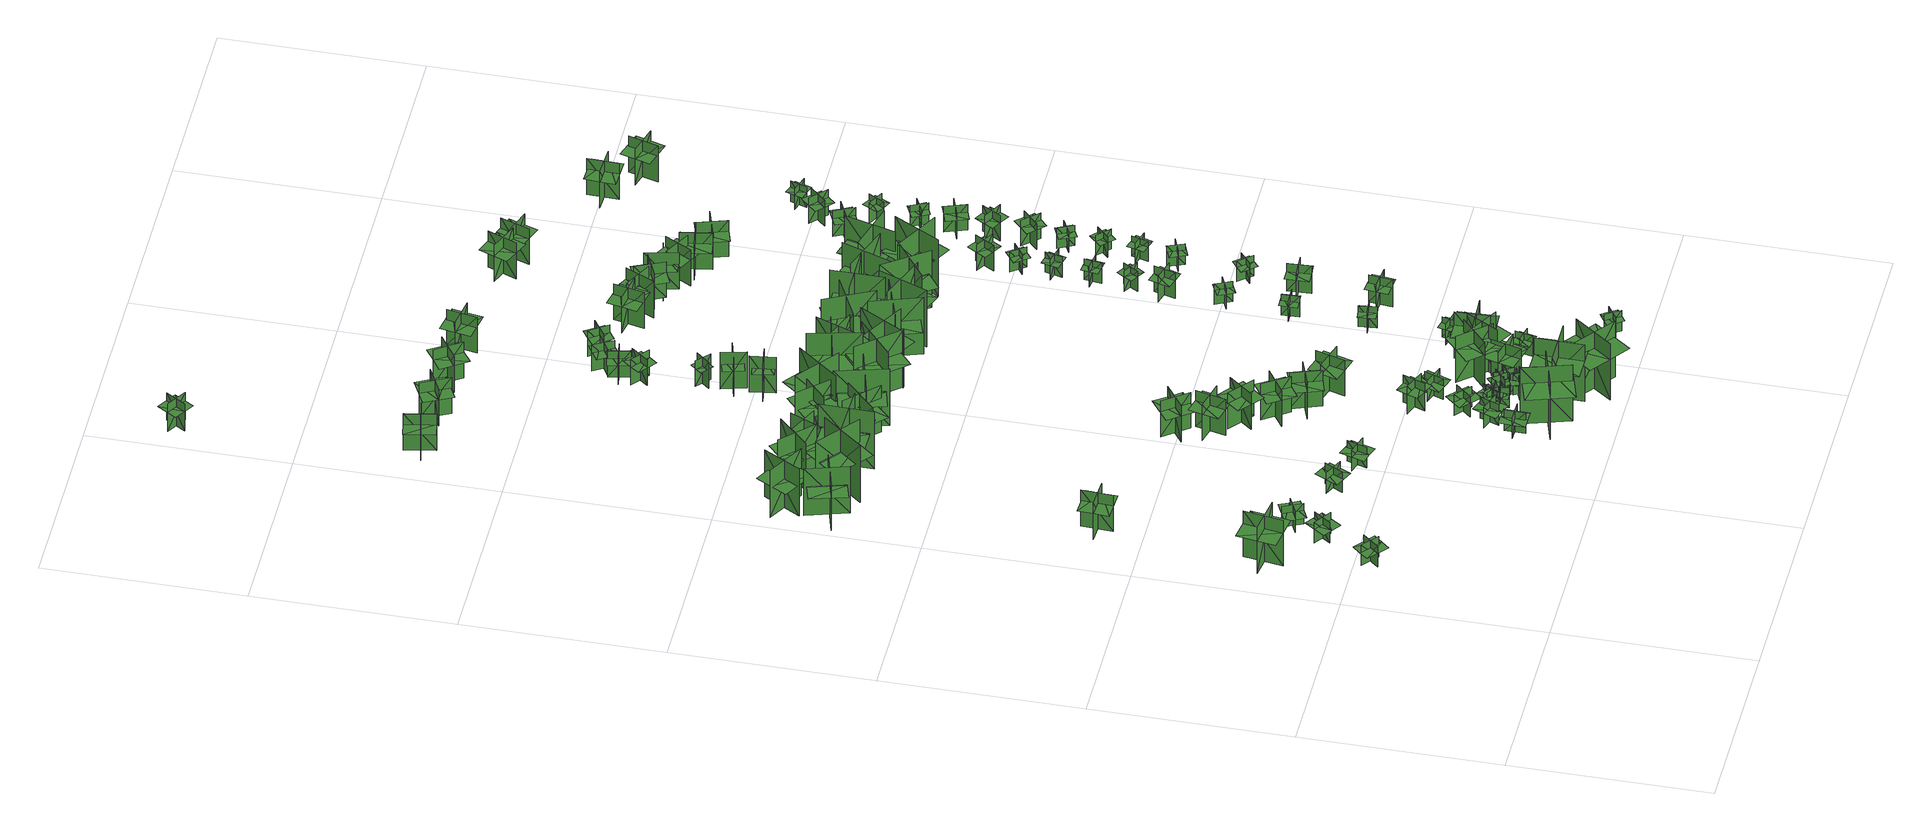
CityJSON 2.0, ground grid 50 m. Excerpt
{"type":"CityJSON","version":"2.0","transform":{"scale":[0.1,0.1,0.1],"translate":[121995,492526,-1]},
"CityObjects":{
"tree1":{"type":"SolitaryVegetationObject","geometry":[{"type":"MultiSurface","lod":"1","boundaries":[[[0,1,2]],[[0,2,3]],[[4,5,6]],[[4,6,7]],[[8,9,10]],[[8,10,11]],[[8,11,12]],[[8,12,13]]]}]},
"tree2":{"type":"SolitaryVegetationObject","geometry":[{"type":"MultiSurface","lod":"1","boundaries":[[[14,15,16]],[[14,16,17]],[[18,19,20]],[[18,20,21]],[[22,23,24]],[[22,24,25]],[[22,25,26]],[[22,26,27]]]}]},
"tree3":{"type":"SolitaryVegetationObject","geometry":[{"type":"MultiSurface","lod":"1","boundaries":[[[28,29,30]],[[28,30,31]],[[32,33,34]],[[32,34,35]],[[36,37,38]],[[36,38,39]],[[36,39,40]],[[36,40,41]]]}]},
"tree4":{"type":"SolitaryVegetationObject","geometry":[{"type":"MultiSurface","lod":"1","boundaries":[[[42,43,44]],[[42,44,45]],[[46,47,48]],[[46,48,49]],[[50,51,52]],[[50,52,53]],[[50,53,54]],[[50,54,55]]]}]},
"tree5":{"type":"SolitaryVegetationObject","geometry":[{"type":"MultiSurface","lod":"1","boundaries":[[[56,57,58]],[[56,58,59]],[[60,61,62]],[[60,62,63]],[[64,65,66]],[[64,66,67]],[[64,67,68]],[[64,68,69]]]}]},
"tree6":{"type":"SolitaryVegetationObject","geometry":[{"type":"MultiSurface","lod":"1","boundaries":[[[70,71,72]],[[70,72,73]],[[74,75,76]],[[74,76,77]],[[78,79,80]],[[78,80,81]],[[78,82,83]],[[78,83,79]]]}]},
"tree7":{"type":"SolitaryVegetationObject","geometry":[{"type":"MultiSurface","lod":"1","boundaries":[[[84,85,86]],[[84,86,87]],[[88,89,90]],[[88,90,91]],[[92,93,94]],[[92,94,95]],[[92,95,96]],[[92,96,97]]]}]},
"tree8":{"type":"SolitaryVegetationObject","geometry":[{"type":"MultiSurface","lod":"1","boundaries":[[[98,99,100]],[[98,100,101]],[[102,103,104]],[[102,104,105]],[[106,107,108]],[[106,108,109]],[[106,110,111]],[[106,111,107]]]}]},
"tree9":{"type":"SolitaryVegetationObject","geometry":[{"type":"MultiSurface","lod":"1","boundaries":[[[112,113,114]],[[112,114,115]],[[116,117,118]],[[116,118,119]],[[120,121,122]],[[120,122,123]],[[120,123,124]],[[120,124,125]]]}]},
"tree10":{"type":"SolitaryVegetationObject","geometry":[{"type":"MultiSurface","lod":"1","boundaries":[[[126,127,128]],[[126,128,129]],[[130,131,132]],[[130,132,133]],[[134,135,136]],[[134,136,137]],[[134,138,139]],[[134,139,135]]]}]},
"tree11":{"type":"SolitaryVegetationObject","geometry":[{"type":"MultiSurface","lod":"1","boundaries":[[[140,141,142]],[[140,142,143]],[[144,145,146]],[[144,146,147]],[[148,149,150]],[[148,150,151]],[[148,152,153]],[[148,153,149]]]}]},
"tree12":{"type":"SolitaryVegetationObject","geometry":[{"type":"MultiSurface","lod":"1","boundaries":[[[154,155,156]],[[154,156,157]],[[158,159,160]],[[158,160,161]],[[162,163,164]],[[162,164,165]],[[162,166,167]],[[162,167,163]]]}]},
"tree13":{"type":"SolitaryVegetationObject","geometry":[{"type":"MultiSurface","lod":"1","boundaries":[[[168,169,170]],[[168,170,171]],[[172,173,174]],[[172,174,175]],[[176,177,178]],[[176,178,179]],[[176,179,180]],[[176,180,181]]]}]},
"tree14":{"type":"SolitaryVegetationObject","geometry":[{"type":"MultiSurface","lod":"1","boundaries":[[[182,183,184]],[[182,184,185]],[[186,187,188]],[[186,188,189]],[[190,191,192]],[[190,192,193]],[[190,193,194]],[[190,194,195]]]}]},
"tree15":{"type":"SolitaryVegetationObject","geometry":[{"type":"MultiSurface","lod":"1","boundaries":[[[196,197,198]],[[196,198,199]],[[200,201,202]],[[200,202,203]],[[204,205,206]],[[204,206,207]],[[204,208,209]],[[204,209,205]]]}]},
"tree16":{"type":"SolitaryVegetationObject","geometry":[{"type":"MultiSurface","lod":"1","boundaries":[[[210,211,212]],[[210,212,213]],[[214,215,216]],[[214,216,217]],[[218,219,220]],[[218,220,221]],[[218,221,222]],[[218,222,223]]]}]},
"tree17":{"type":"SolitaryVegetationObject","geometry":[{"type":"MultiSurface","lod":"1","boundaries":[[[224,225,226]],[[224,226,227]],[[228,229,230]],[[228,230,231]],[[232,233,234]],[[232,234,235]],[[232,235,236]],[[232,236,237]]]}]},
"tree18":{"type":"SolitaryVegetationObject","geometry":[{"type":"MultiSurface","lod":"1","boundaries":[[[238,239,240]],[[238,240,241]],[[242,243,244]],[[242,244,245]],[[246,247,248]],[[246,248,249]],[[246,249,250]],[[246,250,251]]]}]},
"tree19":{"type":"SolitaryVegetationObject","geometry":[{"type":"MultiSurface","lod":"1","boundaries":[[[252,253,254]],[[252,254,255]],[[256,257,258]],[[256,258,259]],[[260,261,262]],[[260,262,263]],[[260,263,264]],[[260,264,265]]]}]},
"tree20":{"type":"SolitaryVegetationObject","geometry":[{"type":"MultiSurface","lod":"1","boundaries":[[[266,267,268]],[[266,268,269]],[[270,271,272]],[[270,272,273]],[[274,275,276]],[[274,276,277]],[[274,278,279]],[[274,279,275]]]}]},
"tree21":{"type":"SolitaryVegetationObject","geometry":[{"type":"MultiSurface","lod":"1","boundaries":[[[280,281,282]],[[280,282,283]],[[284,285,286]],[[284,286,287]],[[288,289,290]],[[288,290,291]],[[288,291,292]],[[288,292,293]]]}]},
"tree22":{"type":"SolitaryVegetationObject","geometry":[{"type":"MultiSurface","lod":"1","boundaries":[[[294,295,296]],[[294,296,297]],[[298,299,300]],[[298,300,301]],[[302,303,304]],[[302,304,305]],[[302,305,306]],[[302,306,307]]]}]},
"tree23":{"type":"SolitaryVegetationObject","geometry":[{"type":"MultiSurface","lod":"1","boundaries":[[[308,309,310]],[[308,310,311]],[[312,313,314]],[[312,314,315]],[[316,317,318]],[[316,318,319]],[[316,319,320]],[[316,320,321]]]}]},
"tree24":{"type":"SolitaryVegetationObject","geometry":[{"type":"MultiSurface","lod":"1","boundaries":[[[322,323,324]],[[322,324,325]],[[326,327,328]],[[326,328,329]],[[330,331,332]],[[330,332,333]],[[330,333,334]],[[330,334,335]]]}]},
"tree25":{"type":"SolitaryVegetationObject","geometry":[{"type":"MultiSurface","lod":"1","boundaries":[[[336,337,338]],[[336,338,339]],[[340,341,342]],[[340,342,343]],[[344,345,346]],[[344,346,347]],[[344,347,348]],[[344,348,349]]]}]},
"tree26":{"type":"SolitaryVegetationObject","geometry":[{"type":"MultiSurface","lod":"1","boundaries":[[[350,351,352]],[[350,352,353]],[[354,355,356]],[[354,356,357]],[[358,359,360]],[[358,360,361]],[[358,361,362]],[[358,362,363]]]}]},
"tree27":{"type":"SolitaryVegetationObject","geometry":[{"type":"MultiSurface","lod":"1","boundaries":[[[364,365,366]],[[364,366,367]],[[368,369,370]],[[368,370,371]],[[372,373,374]],[[372,374,375]],[[372,375,376]],[[372,376,377]]]}]},
"tree28":{"type":"SolitaryVegetationObject","geometry":[{"type":"MultiSurface","lod":"1","boundaries":[[[378,379,380]],[[378,380,381]],[[382,383,384]],[[382,384,385]],[[386,387,388]],[[386,388,389]],[[386,389,390]],[[386,390,391]]]}]},
"tree29":{"type":"SolitaryVegetationObject","geometry":[{"type":"MultiSurface","lod":"1","boundaries":[[[392,393,394]],[[392,394,395]],[[396,397,398]],[[396,398,399]],[[400,401,402]],[[400,402,403]],[[400,403,404]],[[400,404,405]]]}]},
"tree30":{"type":"SolitaryVegetationObject","geometry":[{"type":"MultiSurface","lod":"1","boundaries":[[[406,407,408]],[[406,408,409]],[[410,411,412]],[[410,412,413]],[[414,415,416]],[[414,416,417]],[[414,418,419]],[[414,419,415]]]}]},
"tree31":{"type":"SolitaryVegetationObject","geometry":[{"type":"MultiSurface","lod":"1","boundaries":[[[420,421,422]],[[420,422,423]],[[424,425,426]],[[424,426,427]],[[428,429,430]],[[428,430,431]],[[428,431,432]],[[428,432,433]]]}]},
"tree32":{"type":"SolitaryVegetationObject","geometry":[{"type":"MultiSurface","lod":"1","boundaries":[[[434,435,436]],[[434,436,437]],[[438,439,440]],[[438,440,441]],[[442,443,444]],[[442,444,445]],[[442,446,447]],[[442,447,443]]]}]},
"tree33":{"type":"SolitaryVegetationObject","geometry":[{"type":"MultiSurface","lod":"1","boundaries":[[[448,449,450]],[[448,450,451]],[[452,453,454]],[[452,454,455]],[[456,457,458]],[[456,458,459]],[[456,459,460]],[[456,460,461]]]}]},
"tree34":{"type":"SolitaryVegetationObject","geometry":[{"type":"MultiSurface","lod":"1","boundaries":[[[462,463,464]],[[462,464,465]],[[466,467,468]],[[466,468,469]],[[470,471,472]],[[470,472,473]],[[470,473,474]],[[470,474,475]]]}]},
"tree35":{"type":"SolitaryVegetationObject","geometry":[{"type":"MultiSurface","lod":"1","boundaries":[[[476,477,478]],[[476,478,479]],[[480,481,482]],[[480,482,483]],[[484,485,486]],[[484,486,487]],[[484,487,488]],[[484,488,489]]]}]},
"tree36":{"type":"SolitaryVegetationObject","geometry":[{"type":"MultiSurface","lod":"1","boundaries":[[[490,491,492]],[[490,492,493]],[[494,495,496]],[[494,496,497]],[[498,499,500]],[[498,500,501]],[[498,501,502]],[[498,502,503]]]}]},
"tree37":{"type":"SolitaryVegetationObject","geometry":[{"type":"MultiSurface","lod":"1","boundaries":[[[504,505,506]],[[504,506,507]],[[508,509,510]],[[508,510,511]],[[512,513,514]],[[512,514,515]],[[512,515,516]],[[512,516,517]]]}]},
"tree38":{"type":"SolitaryVegetationObject","geometry":[{"type":"MultiSurface","lod":"1","boundaries":[[[518,519,520]],[[518,520,521]],[[522,523,524]],[[522,524,525]],[[526,527,528]],[[526,528,529]],[[526,529,530]],[[526,530,531]]]}]},
"tree39":{"type":"SolitaryVegetationObject","geometry":[{"type":"MultiSurface","lod":"1","boundaries":[[[532,533,534]],[[532,534,535]],[[536,537,538]],[[536,538,539]],[[540,541,542]],[[540,542,543]],[[540,543,544]],[[540,544,545]]]}]},
"tree40":{"type":"SolitaryVegetationObject","geometry":[{"type":"MultiSurface","lod":"1","boundaries":[[[546,547,548]],[[546,548,549]],[[550,551,552]],[[550,552,553]],[[554,555,556]],[[554,556,557]],[[554,558,559]],[[554,559,555]]]}]},
"tree41":{"type":"SolitaryVegetationObject","geometry":[{"type":"MultiSurface","lod":"1","boundaries":[[[560,561,562]],[[560,562,563]],[[564,565,566]],[[564,566,567]],[[568,569,570]],[[568,570,571]],[[568,571,572]],[[568,572,573]]]}]},
"tree42":{"type":"SolitaryVegetationObject","geometry":[{"type":"MultiSurface","lod":"1","boundaries":[[[574,575,576]],[[574,576,577]],[[578,579,580]],[[578,580,581]],[[582,583,584]],[[582,584,585]],[[582,585,586]],[[582,586,587]]]}]},
"tree43":{"type":"SolitaryVegetationObject","geometry":[{"type":"MultiSurface","lod":"1","boundaries":[[[588,589,590]],[[588,590,591]],[[592,593,594]],[[592,594,595]],[[596,597,598]],[[596,598,599]],[[596,599,600]],[[596,600,601]]]}]},
"tree44":{"type":"SolitaryVegetationObject","geometry":[{"type":"MultiSurface","lod":"1","boundaries":[[[602,603,604]],[[602,604,605]],[[606,607,608]],[[606,608,609]],[[610,611,612]],[[610,612,613]],[[610,613,614]],[[610,614,615]]]}]},
"tree45":{"type":"SolitaryVegetationObject","geometry":[{"type":"MultiSurface","lod":"1","boundaries":[[[616,617,618]],[[616,618,619]],[[620,621,622]],[[620,622,623]],[[624,625,626]],[[624,626,627]],[[624,628,629]],[[624,629,625]]]}]},
"tree46":{"type":"SolitaryVegetationObject","geometry":[{"type":"MultiSurface","lod":"1","boundaries":[[[630,631,632]],[[630,632,633]],[[634,635,636]],[[634,636,637]],[[638,639,640]],[[638,640,641]],[[638,641,642]],[[638,642,643]]]}]},
"tree47":{"type":"SolitaryVegetationObject","geometry":[{"type":"MultiSurface","lod":"1","boundaries":[[[644,645,646]],[[644,646,647]],[[648,649,650]],[[648,650,651]],[[652,653,654]],[[652,654,655]],[[652,655,656]],[[652,656,657]]]}]},
"tree48":{"type":"SolitaryVegetationObject","geometry":[{"type":"MultiSurface","lod":"1","boundaries":[[[658,659,660]],[[658,660,661]],[[662,663,664]],[[662,664,665]],[[666,667,668]],[[666,668,669]],[[666,669,670]],[[666,670,671]]]}]},
"tree49":{"type":"SolitaryVegetationObject","geometry":[{"type":"MultiSurface","lod":"1","boundaries":[[[672,673,674]],[[672,674,675]],[[676,677,678]],[[676,678,679]],[[680,681,682]],[[680,682,683]],[[680,684,685]],[[680,685,681]]]}]},
"tree50":{"type":"SolitaryVegetationObject","geometry":[{"type":"MultiSurface","lod":"1","boundaries":[[[686,687,688]],[[686,688,689]],[[690,691,692]],[[690,692,693]],[[694,695,696]],[[694,696,697]],[[694,697,698]],[[694,698,699]]]}]},
"tree51":{"type":"SolitaryVegetationObject","geometry":[{"type":"MultiSurface","lod":"1","boundaries":[[[700,701,702]],[[700,702,703]],[[704,705,706]],[[704,706,707]],[[708,709,710]],[[708,710,711]],[[708,711,712]],[[708,712,713]]]}]},
"tree52":{"type":"SolitaryVegetationObject","geometry":[{"type":"MultiSurface","lod":"1","boundaries":[[[714,715,716]],[[714,716,717]],[[718,719,720]],[[718,720,721]],[[722,723,724]],[[722,724,725]],[[722,725,726]],[[722,726,727]]]}]},
"tree53":{"type":"SolitaryVegetationObject","geometry":[{"type":"MultiSurface","lod":"1","boundaries":[[[728,729,730]],[[728,730,731]],[[732,733,734]],[[732,734,735]],[[736,737,738]],[[736,738,739]],[[736,740,741]],[[736,741,737]]]}]},
"tree54":{"type":"SolitaryVegetationObject","geometry":[{"type":"MultiSurface","lod":"1","boundaries":[[[742,743,744]],[[742,744,745]],[[746,747,748]],[[746,748,749]],[[750,751,752]],[[750,752,753]],[[750,753,754]],[[750,754,755]]]}]},
"tree55":{"type":"SolitaryVegetationObject","geometry":[{"type":"MultiSurface","lod":"1","boundaries":[[[756,757,758]],[[756,758,759]],[[760,761,762]],[[760,762,763]],[[764,765,766]],[[764,766,767]],[[764,767,768]],[[764,768,769]]]}]},
"tree56":{"type":"SolitaryVegetationObject","geometry":[{"type":"MultiSurface","lod":"1","boundaries":[[[770,771,772]],[[770,772,773]],[[774,775,776]],[[774,776,777]],[[778,779,780]],[[778,780,781]],[[778,781,782]],[[778,782,783]]]}]},
"tree57":{"type":"SolitaryVegetationObject","geometry":[{"type":"MultiSurface","lod":"1","boundaries":[[[784,785,786]],[[784,786,787]],[[788,789,790]],[[788,790,791]],[[792,793,794]],[[792,794,795]],[[792,795,796]],[[792,796,797]]]}]},
"tree58":{"type":"SolitaryVegetationObject","geometry":[{"type":"MultiSurface","lod":"1","boundaries":[[[798,799,800]],[[798,800,801]],[[802,803,804]],[[802,804,805]],[[806,807,808]],[[806,808,809]],[[806,810,811]],[[806,811,807]]]}]},
"tree59":{"type":"SolitaryVegetationObject","geometry":[{"type":"MultiSurface","lod":"1","boundaries":[[[812,813,814]],[[812,814,815]],[[816,817,818]],[[816,818,819]],[[820,821,822]],[[820,822,823]],[[820,823,824]],[[820,824,825]]]}]},
"tree60":{"type":"SolitaryVegetationObject","geometry":[{"type":"MultiSurface","lod":"1","boundaries":[[[826,827,828]],[[826,828,829]],[[830,831,832]],[[830,832,833]],[[834,835,836]],[[834,836,837]],[[834,837,838]],[[834,838,839]]]}]},
"tree61":{"type":"SolitaryVegetationObject","geometry":[{"type":"MultiSurface","lod":"1","boundaries":[[[840,841,842]],[[840,842,843]],[[844,845,846]],[[844,846,847]],[[848,849,850]],[[848,850,851]],[[848,852,853]],[[848,853,849]]]}]},
"tree62":{"type":"SolitaryVegetationObject","geometry":[{"type":"MultiSurface","lod":"1","boundaries":[[[854,855,856]],[[854,856,857]],[[858,859,860]],[[858,860,861]],[[862,863,864]],[[862,864,865]],[[862,865,866]],[[862,866,867]]]}]},
"tree63":{"type":"SolitaryVegetationObject","geometry":[{"type":"MultiSurface","lod":"1","boundaries":[[[868,869,870]],[[868,870,871]],[[872,873,874]],[[872,874,875]],[[876,877,878]],[[876,878,879]],[[876,879,880]],[[876,880,881]]]}]},
"tree64":{"type":"SolitaryVegetationObject","geometry":[{"type":"MultiSurface","lod":"1","boundaries":[[[882,883,884]],[[882,884,885]],[[886,887,888]],[[886,888,889]],[[890,891,892]],[[890,892,893]],[[890,894,895]],[[890,895,891]]]}]},
"tree65":{"type":"SolitaryVegetationObject","geometry":[{"type":"MultiSurface","lod":"1","boundaries":[[[896,897,898]],[[896,898,899]],[[900,901,902]],[[900,902,903]],[[904,905,906]],[[904,906,907]],[[904,907,908]],[[904,908,909]]]}]},
"tree66":{"type":"SolitaryVegetationObject","geometry":[{"type":"MultiSurface","lod":"1","boundaries":[[[910,911,912]],[[910,912,913]],[[914,915,916]],[[914,916,917]],[[918,919,920]],[[918,920,921]],[[918,921,922]],[[918,922,923]]]}]},
"tree67":{"type":"SolitaryVegetationObject","geometry":[{"type":"MultiSurface","lod":"1","boundaries":[[[924,925,926]],[[924,926,927]],[[928,929,930]],[[928,930,931]],[[932,933,934]],[[932,934,935]],[[932,936,937]],[[932,937,933]]]}]},
"tree68":{"type":"SolitaryVegetationObject","geometry":[{"type":"MultiSurface","lod":"1","boundaries":[[[938,939,940]],[[938,940,941]],[[942,943,944]],[[942,944,945]],[[946,947,948]],[[946,948,949]],[[946,949,950]],[[946,950,951]]]}]},
"tree69":{"type":"SolitaryVegetationObject","geometry":[{"type":"MultiSurface","lod":"1","boundaries":[[[952,953,954]],[[952,954,955]],[[956,957,958]],[[956,958,959]],[[960,961,962]],[[960,962,963]],[[960,964,965]],[[960,965,961]]]}]},
"tree70":{"type":"SolitaryVegetationObject","geometry":[{"type":"MultiSurface","lod":"1","boundaries":[[[966,967,968]],[[966,968,969]],[[970,971,972]],[[970,972,973]],[[974,975,976]],[[974,976,977]],[[974,977,978]],[[974,978,979]]]}]},
"tree71":{"type":"SolitaryVegetationObject","geometry":[{"type":"MultiSurface","lod":"1","boundaries":[[[980,981,982]],[[980,982,983]],[[984,985,986]],[[984,986,987]],[[988,989,990]],[[988,990,991]],[[988,991,992]],[[988,992,993]]]}]},
"tree72":{"type":"SolitaryVegetationObject","geometry":[{"type":"MultiSurface","lod":"1","boundaries":[[[994,995,996]],[[994,996,997]],[[998,999,1000]],[[998,1000,1001]],[[1002,1003,1004]],[[1002,1004,1005]],[[1002,1006,1007]],[[1002,1007,1003]]]}]},
"tree73":{"type":"SolitaryVegetationObject","geometry":[{"type":"MultiSurface","lod":"1","boundaries":[[[1008,1009,1010]],[[1008,1010,1011]],[[1012,1013,1014]],[[1012,1014,1015]],[[1016,1017,1018]],[[1016,1018,1019]],[[1016,1019,1020]],[[1016,1020,1021]]]}]},
"tree74":{"type":"SolitaryVegetationObject","geometry":[{"type":"MultiSurface","lod":"1","boundaries":[[[1022,1023,1024]],[[1022,1024,1025]],[[1026,1027,1028]],[[1026,1028,1029]],[[1030,1031,1032]],[[1030,1032,1033]],[[1030,1033,1034]],[[1030,1034,1035]]]}]},
"tree75":{"type":"SolitaryVegetationObject","geometry":[{"type":"MultiSurface","lod":"1","boundaries":[[[1036,1037,1038]],[[1036,1038,1039]],[[1040,1041,1042]],[[1040,1042,1043]],[[1044,1045,1046]],[[1044,1046,1047]],[[1044,1047,1048]],[[1044,1048,1049]]]}]},
"tree76":{"type":"SolitaryVegetationObject","geometry":[{"type":"MultiSurface","lod":"1","boundaries":[[[1050,1051,1052]],[[1050,1052,1053]],[[1054,1055,1056]],[[1054,1056,1057]],[[1058,1059,1060]],[[1058,1060,1061]],[[1058,1062,1063]],[[1058,1063,1059]]]}]},
"tree77":{"type":"SolitaryVegetationObject","geometry":[{"type":"MultiSurface","lod":"1","boundaries":[[[1064,1065,1066]],[[1064,1066,1067]],[[1068,1069,1070]],[[1068,1070,1071]],[[1072,1073,1074]],[[1072,1074,1075]],[[1072,1075,1076]],[[1072,1076,1077]]]}]},
"tree78":{"type":"SolitaryVegetationObject","geometry":[{"type":"MultiSurface","lod":"1","boundaries":[[[1078,1079,1080]],[[1078,1080,1081]],[[1082,1083,1084]],[[1082,1084,1085]],[[1086,1087,1088]],[[1086,1088,1089]],[[1086,1089,1090]],[[1086,1090,1091]]]}]},
"tree79":{"type":"SolitaryVegetationObject","geometry":[{"type":"MultiSurface","lod":"1","boundaries":[[[1092,1093,1094]],[[1092,1094,1095]],[[1096,1097,1098]],[[1096,1098,1099]],[[1100,1101,1102]],[[1100,1102,1103]],[[1100,1103,1104]],[[1100,1104,1105]]]}]},
"tree80":{"type":"SolitaryVegetationObject","geometry":[{"type":"MultiSurface","lod":"1","boundaries":[[[1106,1107,1108]],[[1106,1108,1109]],[[1110,1111,1112]],[[1110,1112,1113]],[[1114,1115,1116]],[[1114,1116,1117]],[[1114,1117,1118]],[[1114,1118,1119]]]}]},
"tree81":{"type":"SolitaryVegetationObject","geometry":[{"type":"MultiSurface","lod":"1","boundaries":[[[1120,1121,1122]],[[1120,1122,1123]],[[1124,1125,1126]],[[1124,1126,1127]],[[1128,1129,1130]],[[1128,1130,1131]],[[1128,1132,1133]],[[1128,1133,1129]]]}]},
"tree82":{"type":"SolitaryVegetationObject","geometry":[{"type":"MultiSurface","lod":"1","boundaries":[[[1134,1135,1136]],[[1134,1136,1137]],[[1138,1139,1140]],[[1138,1140,1141]],[[1142,1143,1144]],[[1142,1144,1145]],[[1142,1145,1146]],[[1142,1146,1147]]]}]},
"tree83":{"type":"SolitaryVegetationObject","geometry":[{"type":"MultiSurface","lod":"1","boundaries":[[[1148,1149,1150]],[[1148,1150,1151]],[[1152,1153,1154]],[[1152,1154,1155]],[[1156,1157,1158]],[[1156,1158,1159]],[[1156,1159,1160]],[[1156,1160,1161]]]}]},
"tree84":{"type":"SolitaryVegetationObject","geometry":[{"type":"MultiSurface","lod":"1","boundaries":[[[1162,1163,1164]],[[1162,1164,1165]],[[1166,1167,1168]],[[1166,1168,1169]],[[1170,1171,1172]],[[1170,1172,1173]],[[1170,1173,1174]],[[1170,1174,1175]]]}]},
"tree85":{"type":"SolitaryVegetationObject","geometry":[{"type":"MultiSurface","lod":"1","boundaries":[[[1176,1177,1178]],[[1176,1178,1179]],[[1180,1181,1182]],[[1180,1182,1183]],[[1184,1185,1186]],[[1184,1186,1187]],[[1184,1188,1189]],[[1184,1189,1185]]]}]},
"tree86":{"type":"SolitaryVegetationObject","geometry":[{"type":"MultiSurface","lod":"1","boundaries":[[[1190,1191,1192]],[[1190,1192,1193]],[[1194,1195,1196]],[[1194,1196,1197]],[[1198,1199,1200]],[[1198,1200,1201]],[[1198,1201,1202]],[[1198,1202,1203]]]}]},
"tree87":{"type":"SolitaryVegetationObject","geometry":[{"type":"MultiSurface","lod":"1","boundaries":[[[1204,1205,1206]],[[1204,1206,1207]],[[1208,1209,1210]],[[1208,1210,1211]],[[1212,1213,1214]],[[1212,1214,1215]],[[1212,1215,1216]],[[1212,1216,1217]]]}]},
"tree88":{"type":"SolitaryVegetationObject","geometry":[{"type":"MultiSurface","lod":"1","boundaries":[[[1218,1219,1220]],[[1218,1220,1221]],[[1222,1223,1224]],[[1222,1224,1225]],[[1226,1227,1228]],[[1226,1228,1229]],[[1226,1229,1230]],[[1226,1230,1231]]]}]},
"tree89":{"type":"SolitaryVegetationObject","geometry":[{"type":"MultiSurface","lod":"1","boundaries":[[[1232,1233,1234]],[[1232,1234,1235]],[[1236,1237,1238]],[[1236,1238,1239]],[[1240,1241,1242]],[[1240,1242,1243]],[[1240,1243,1244]],[[1240,1244,1245]]]}]},
"tree90":{"type":"SolitaryVegetationObject","geometry":[{"type":"MultiSurface","lod":"1","boundaries":[[[1246,1247,1248]],[[1246,1248,1249]],[[1250,1251,1252]],[[1250,1252,1253]],[[1254,1255,1256]],[[1254,1256,1257]],[[1254,1257,1258]],[[1254,1258,1259]]]}]},
"tree91":{"type":"SolitaryVegetationObject","geometry":[{"type":"MultiSurface","lod":"1","boundaries":[[[1260,1261,1262]],[[1260,1262,1263]],[[1264,1265,1266]],[[1264,1266,1267]],[[1268,1269,1270]],[[1268,1270,1271]],[[1268,1271,1272]],[[1268,1272,1273]]]}]},
"tree92":{"type":"SolitaryVegetationObject","geometry":[{"type":"MultiSurface","lod":"1","boundaries":[[[1274,1275,1276]],[[1274,1276,1277]],[[1278,1279,1280]],[[1278,1280,1281]],[[1282,1283,1284]],[[1282,1284,1285]],[[1282,1285,1286]],[[1282,1286,1287]]]}]},
"tree93":{"type":"SolitaryVegetationObject","geometry":[{"type":"MultiSurface","lod":"1","boundaries":[[[1288,1289,1290]],[[1288,1290,1291]],[[1292,1293,1294]],[[1292,1294,1295]],[[1296,1297,1298]],[[1296,1298,1299]],[[1296,1299,1300]],[[1296,1300,1301]]]}]},
"tree94":{"type":"SolitaryVegetationObject","geometry":[{"type":"MultiSurface","lod":"1","boundaries":[[[1302,1303,1304]],[[1302,1304,1305]],[[1306,1307,1308]],[[1306,1308,1309]],[[1310,1311,1312]],[[1310,1312,1313]],[[1310,1313,1314]],[[1310,1314,1315]]]}]},
"tree95":{"type":"SolitaryVegetationObject","geometry":[{"type":"MultiSurface","lod":"1","boundaries":[[[1316,1317,1318]],[[1316,1318,1319]],[[1320,1321,1322]],[[1320,1322,1323]],[[1324,1325,1326]],[[1324,1326,1327]],[[1324,1327,1328]],[[1324,1328,1329]]]}]},
"tree96":{"type":"SolitaryVegetationObject","geometry":[{"type":"MultiSurface","lod":"1","boundaries":[[[1330,1331,1332]],[[1330,1332,1333]],[[1334,1335,1336]],[[1334,1336,1337]],[[1338,1339,1340]],[[1338,1340,1341]],[[1338,1341,1342]],[[1338,1342,1343]]]}]},
"tree97":{"type":"SolitaryVegetationObject","geometry":[{"type":"MultiSurface","lod":"1","boundaries":[[[1344,1345,1346]],[[1344,1346,1347]],[[1348,1349,1350]],[[1348,1350,1351]],[[1352,1353,1354]],[[1352,1354,1355]],[[1352,1355,1356]],[[1352,1356,1357]]]}]},
"tree98":{"type":"SolitaryVegetationObject","geometry":[{"type":"MultiSurface","lod":"1","boundaries":[[[1358,1359,1360]],[[1358,1360,1361]],[[1362,1363,1364]],[[1362,1364,1365]],[[1366,1367,1368]],[[1366,1368,1369]],[[1366,1369,1370]],[[1366,1370,1371]]]}]},
"tree99":{"type":"SolitaryVegetationObject","geometry":[{"type":"MultiSurface","lod":"1","boundaries":[[[1372,1373,1374]],[[1372,1374,1375]],[[1376,1377,1378]],[[1376,1378,1379]],[[1380,1381,1382]],[[1380,1382,1383]],[[1380,1383,1384]],[[1380,1384,1385]]]}]},
"tree100":{"type":"SolitaryVegetationObject","geometry":[{"type":"MultiSurface","lod":"1","boundaries":[[[1386,1387,1388]],[[1386,1388,1389]],[[1390,1391,1392]],[[1390,1392,1393]],[[1394,1395,1396]],[[1394,1396,1397]],[[1394,1397,1398]],[[1394,1398,1399]]]}]},
"tree101":{"type":"SolitaryVegetationObject","geometry":[{"type":"MultiSurface","lod":"1","boundaries":[[[1400,1401,1402]],[[1400,1402,1403]],[[1404,1405,1406]],[[1404,1406,1407]],[[1408,1409,1410]],[[1408,1410,1411]],[[1408,1411,1412]],[[1408,1412,1413]]]}]},
"tree102":{"type":"SolitaryVegetationObject","geometry":[{"type":"MultiSurface","lod":"1","boundaries":[[[1414,1415,1416]],[[1414,1416,1417]],[[1418,1419,1420]],[[1418,1420,1421]],[[1422,1423,1424]],[[1422,1424,1425]],[[1422,1425,1426]],[[1422,1426,1427]]]}]},
"tree103":{"type":"SolitaryVegetationObject","geometry":[{"type":"MultiSurface","lod":"1","boundaries":[[[1428,1429,1430]],[[1428,1430,1431]],[[1432,1433,1434]],[[1432,1434,1435]],[[1436,1437,1438]],[[1436,1438,1439]],[[1436,1439,1440]],[[1436,1440,1441]]]}]},
"tree104":{"type":"SolitaryVegetationObject","geometry":[{"type":"MultiSurface","lod":"1","boundaries":[[[1442,1443,1444]],[[1442,1444,1445]],[[1446,1447,1448]],[[1446,1448,1449]],[[1450,1451,1452]],[[1450,1452,1453]],[[1450,1453,1454]],[[1450,1454,1455]]]}]},
"tree105":{"type":"SolitaryVegetationObject","geometry":[{"type":"MultiSurface","lod":"1","boundaries":[[[1456,1457,1458]],[[1456,1458,1459]],[[1460,1461,1462]],[[1460,1462,1463]],[[1464,1465,1466]],[[1464,1466,1467]],[[1464,1467,1468]],[[1464,1468,1469]]]}]},
"tree106":{"type":"SolitaryVegetationObject","geometry":[{"type":"MultiSurface","lod":"1","boundaries":[[[1470,1471,1472]],[[1470,1472,1473]],[[1474,1475,1476]],[[1474,1476,1477]],[[1478,1479,1480]],[[1478,1480,1481]],[[1478,1481,1482]],[[1478,1482,1483]]]}]}
},
"vertices":[
[188,485,2],[188,485,64],[154,444,64],[154,444,2],[190,449,2],[190,449,64],[151,482,64],[151,482,2],[197,444,43],[214,464,43],[164,505,43],[147,485,43],[130,464,43],[179,423,43],
[73,714,1],[171,699,1],[171,699,139],[73,714,139],[112,660,1],[127,759,1],[127,759,139],[112,660,139],[112,660,101],[161,653,101],[176,751,101],[127,759,101],[77,766,101],[62,668,101],
[250,576,4],[250,576,66],[207,607,66],[207,607,4],[214,571,4],[214,571,66],[244,613,66],[244,613,4],[210,564,46],[232,549,46],[269,601,46],[247,616,46],[225,632,46],[188,580,46],
[248,693,4],[248,693,66],[271,645,66],[271,645,4],[282,680,4],[282,680,66],[236,658,66],[236,658,4],[289,684,46],[278,708,46],[220,680,46],[231,656,46],[243,632,46],[301,660,46],
[156,1076,0],[160,1154,0],[160,1154,108],[156,1076,108],[194,1111,0],[117,1115,0],[117,1115,108],[194,1111,108],[194,1111,78],[196,1149,78],[119,1154,78],[117,1115,78],[115,1076,78],[192,1072,78],
[83,1688,9],[53,1792,9],[53,1792,149],[83,1688,149],[115,1747,9],[115,1747,149],[11,1717,149],[11,1717,9],[77,1693,96],[51,1784,96],[9,1772,96],[35,1681,96],[121,1706,96],[95,1797,96],
[389,617,6],[389,617,68],[437,593,68],[437,593,6],[424,627,6],[424,627,68],[400,581,68],[400,581,6],[427,634,48],[403,646,48],[374,589,48],[398,577,48],[422,565,48],[451,622,48],
[27,1866,11],[121,1813,11],[121,1813,152],[27,1866,152],[46,1801,11],[46,1801,152],[99,1895,152],[99,1895,11],[35,1866,98],[117,1820,98],[139,1858,98],[56,1905,98],[13,1826,98],[95,1780,98],
[534,561,5],[534,561,67],[483,576,67],[483,576,5],[502,544,5],[502,544,67],[517,594,67],[517,594,5],[499,537,47],[525,529,47],[544,590,47],[518,598,47],[492,606,47],[474,544,47],
[223,1694,6],[121,1778,6],[121,1778,178],[223,1694,178],[214,1776,6],[214,1776,178],[130,1674,178],[130,1674,6],[213,1695,112],[124,1768,112],[90,1727,112],[179,1653,112],[248,1738,112],[159,1811,112],
[142,1873,10],[218,1796,10],[218,1796,151],[142,1873,151],[142,1806,10],[142,1806,151],[219,1882,151],[219,1882,10],[150,1872,97],[217,1804,97],[248,1835,97],[181,1902,97],[118,1840,97],[184,1772,97],
[258,1668,6],[260,1801,6],[260,1801,177],[258,1668,177],[317,1726,6],[317,1726,177],[185,1729,177],[185,1729,6],[253,1677,112],[255,1792,112],[201,1794,112],[199,1678,112],[308,1676,112],[311,1791,112],
[681,235,3],[681,235,65],[734,234,65],[734,234,3],[707,260,3],[707,260,65],[706,208,65],[706,208,3],[707,268,44],[681,268,44],[679,204,44],[706,203,44],[733,203,44],[734,267,44],
[774,111,3],[738,228,3],[738,228,172],[774,111,172],[812,183,3],[696,147,3],[696,147,172],[812,183,172],[812,183,125],[795,241,125],[678,205,125],[696,147,125],[714,89,125],[830,125,125],
[299,1821,13],[222,1857,13],[222,1857,122],[299,1821,122],[280,1871,13],[280,1871,122],[245,1794,122],[245,1794,13],[292,1821,80],[226,1851,80],[211,1820,80],[278,1790,80],[307,1853,80],[241,1884,80],
[758,291,2],[758,291,64],[707,309,64],[707,309,2],[724,276,2],[724,276,64],[742,324,64],[742,324,2],[722,269,44],[747,259,44],[769,320,44],[744,329,44],[719,338,44],[697,278,44],
[593,922,7],[518,940,7],[518,940,115],[593,922,115],[567,966,7],[548,891,7],[548,891,115],[567,966,115],[567,966,85],[529,976,85],[511,900,85],[548,891,85],[586,882,85],[604,957,85],
[512,1038,7],[558,976,7],[558,976,115],[512,1038,115],[504,987,7],[567,1033,7],[567,1033,115],[504,987,115],[504,987,84],[527,956,84],[590,1002,84],[567,1033,84],[544,1065,84],[481,1018,84],
[578,836,10],[627,896,10],[627,896,118],[578,836,118],[629,841,10],[570,890,10],[570,890,118],[629,841,118],[629,841,88],[654,871,88],[594,920,88],[570,890,88],[545,860,88],[605,811,88],
[385,1756,8],[307,1681,8],[307,1681,148],[385,1756,148],[317,1756,8],[317,1756,148],[392,1679,148],[392,1679,8],[383,1748,94],[315,1682,94],[346,1651,94],[413,1717,94],[351,1781,94],[283,1715,94],
[773,387,4],[773,387,66],[737,347,66],[737,347,4],[774,351,4],[774,351,66],[736,385,66],[736,385,4],[780,345,45],[798,365,45],[750,408,45],[732,388,45],[715,368,45],[763,325,45],
[763,312,2],[796,283,2],[796,283,64],[763,312,64],[765,283,2],[794,316,2],[794,316,64],[765,283,64],[765,283,47],[781,268,47],[811,301,47],[794,316,47],[777,330,47],[748,297,47],
[768,291,3],[792,328,3],[792,328,65],[768,291,65],[797,297,3],[760,321,3],[760,321,65],[797,297,65],[797,297,48],[809,316,48],[772,340,48],[760,321,48],[748,303,48],[785,279,48],
[766,283,3],[810,291,3],[810,291,64],[766,283,64],[790,266,3],[783,310,3],[783,310,64],[790,266,64],[790,266,47],[812,270,47],[805,313,47],[783,310,47],[761,306,47],[768,263,47],
[808,302,4],[764,300,4],[764,300,66],[808,302,66],[787,322,4],[789,278,4],[789,278,66],[787,322,66],[787,322,49],[765,321,49],[766,277,49],[789,278,49],[811,279,49],[809,323,49],
[670,812,9],[605,769,9],[605,769,117],[670,812,117],[619,822,9],[662,758,9],[662,758,117],[619,822,117],[619,822,86],[587,801,86],[630,737,86],[662,758,86],[694,780,86],[651,844,86],
[736,456,5],[758,511,5],[758,511,87],[736,456,87],[772,471,5],[717,493,5],[717,493,87],[772,471,87],[772,471,64],[783,499,64],[728,521,64],[717,493,64],[706,466,64],[761,444,64],
[908,162,3],[786,162,3],[786,162,173],[908,162,173],[851,219,3],[851,98,3],[851,98,173],[851,219,173],[851,219,125],[790,219,125],[790,98,125],[851,98,125],[912,98,125],[912,220,125],
[721,743,7],[648,717,7],[648,717,115],[721,743,115],[675,765,7],[701,692,7],[701,692,115],[675,765,115],[675,765,85],[639,753,85],[664,680,85],[701,692,85],[737,705,85],[712,778,85],
[321,1869,11],[393,1789,11],[393,1789,151],[321,1869,151],[318,1801,11],[318,1801,151],[398,1874,151],[398,1874,11],[328,1867,97],[392,1797,97],[424,1827,97],[361,1897,97],[295,1836,97],[358,1766,97],
[65,2709,9],[142,2724,9],[142,2724,117],[65,2709,117],[108,2680,9],[94,2756,9],[94,2756,117],[108,2680,117],[108,2680,87],[146,2687,87],[132,2763,87],[94,2756,87],[56,2749,87],[70,2673,87],
[421,1665,7],[386,1793,7],[386,1793,178],[421,1665,178],[462,1737,7],[462,1737,178],[334,1703,178],[334,1703,7],[414,1672,112],[384,1783,112],[332,1769,112],[362,1658,112],[468,1687,112],[437,1798,112],
[814,281,4],[848,310,4],[848,310,66],[814,281,66],[844,279,4],[815,313,4],[815,313,66],[844,279,66],[844,279,48],[861,293,48],[832,327,48],[815,313,48],[798,298,48],[827,264,48],
[863,264,5],[822,247,5],[822,247,66],[863,264,66],[836,275,5],[853,235,5],[853,235,66],[836,275,66],[836,275,49],[815,266,49],[833,226,49],[853,235,49],[874,243,49],[856,284,49],
[830,235,5],[868,258,5],[868,258,67],[830,235,67],[858,228,5],[836,266,5],[836,266,67],[858,228,67],[858,228,49],[877,239,49],[855,277,49],[836,266,49],[817,254,49],[839,216,49],
[859,296,4],[816,284,4],[816,284,66],[859,296,66],[833,311,4],[845,268,4],[845,268,66],[833,311,66],[833,311,48],[812,304,48],[824,262,48],[845,268,48],[867,275,48],[854,317,48],
[768,456,8],[768,456,70],[818,437,70],[818,437,8],[801,470,8],[801,470,70],[783,422,70],[783,422,8],[804,477,50],[779,487,50],[756,427,50],[781,417,50],[806,408,50],[829,468,50],
[858,122,2],[955,48,2],[955,48,171],[858,122,171],[869,41,2],[942,138,2],[942,138,171],[869,41,171],[869,41,124],[918,5,124],[991,102,124],[942,138,124],[894,175,124],[820,78,124],
[835,273,5],[870,300,5],[870,300,66],[835,273,66],[864,269,5],[837,304,5],[837,304,66],[864,269,66],[864,269,49],[882,283,49],[854,318,49],[837,304,49],[820,290,49],[847,256,49],
[372,1783,5],[454,1887,5],[454,1887,176],[372,1783,176],[455,1794,5],[455,1794,176],[351,1876,176],[351,1876,5],[374,1793,110],[445,1884,110],[403,1917,110],[331,1827,110],[417,1759,110],[489,1849,110],
[795,678,7],[720,700,7],[720,700,115],[795,678,115],[770,723,7],[748,649,7],[748,649,115],[770,723,115],[770,723,85],[733,734,85],[711,660,85],[748,649,85],[786,638,85],[807,712,85],
[898,331,4],[878,256,4],[878,256,112],[898,331,112],[853,305,4],[928,285,4],[928,285,112],[853,305,112],[853,305,82],[844,267,82],[918,248,82],[928,285,82],[938,323,82],[863,342,82],
[924,402,2],[849,336,2],[849,336,140],[924,402,140],[858,407,2],[923,332,2],[923,332,140],[858,407,140],[858,407,101],[820,374,101],[886,299,101],[923,332,101],[961,365,101],[895,440,101],
[900,318,2],[949,405,2],[949,405,141],[900,318,141],[964,335,2],[877,385,2],[877,385,141],[964,335,141],[964,335,102],[989,379,102],[902,428,102],[877,385,102],[853,342,102],[939,292,102],
[483,1764,6],[569,1663,6],[569,1663,178],[483,1764,178],[477,1681,6],[477,1681,178],[578,1767,178],[578,1767,6],[493,1761,112],[568,1673,112],[609,1708,112],[534,1795,112],[451,1724,112],[525,1637,112],
[217,2744,7],[252,2674,7],[252,2674,115],[217,2744,115],[201,2695,7],[270,2730,7],[270,2730,115],[201,2695,115],[201,2695,85],[218,2660,85],[287,2695,85],[270,2730,85],[252,2764,85],[183,2729,85],
[899,376,3],[999,380,3],[999,380,141],[899,376,141],[948,331,3],[944,430,3],[944,430,141],[948,331,141],[948,331,103],[998,333,103],[993,433,103],[944,430,103],[894,428,103],[898,329,103],
[48,3308,8],[98,3277,8],[98,3277,90],[48,3308,90],[57,3270,8],[88,3320,8],[88,3320,90],[57,3270,90],[57,3270,67],[82,3255,67],[113,3305,67],[88,3320,67],[63,3336,67],[32,3286,67],
[582,1840,5],[453,1809,5],[453,1809,176],[582,1840,176],[511,1883,5],[511,1883,176],[542,1754,176],[542,1754,5],[575,1833,110],[463,1806,110],[476,1753,110],[588,1781,110],[562,1887,110],[450,1860,110],
[479,1948,10],[470,2011,10],[470,2011,118],[479,1948,118],[504,1982,10],[504,1982,118],[442,1973,118],[442,1973,10],[502,1982,83],[498,2008,83],[448,2000,83],[452,1974,83],[456,1948,83],[506,1955,83],
[1010,269,5],[967,278,5],[967,278,67],[1010,269,67],[994,294,5],[985,251,5],[985,251,67],[994,294,67],[994,294,49],[973,299,49],[963,255,49],[985,251,49],[1006,246,49],[1016,289,49],
[468,2079,10],[484,2018,10],[484,2018,119],[468,2079,119],[447,2043,10],[447,2043,119],[508,2059,119],[508,2059,10],[449,2043,84],[456,2018,84],[505,2031,84],[498,2056,84],[491,2082,84],[442,2069,84],
[565,1664,5],[630,1779,5],[630,1779,176],[565,1664,176],[644,1686,5],[644,1686,176],[530,1752,176],[530,1752,5],[564,1674,110],[622,1774,110],[575,1801,110],[518,1701,110],[612,1646,110],[670,1746,110],
[492,2140,10],[463,2106,10],[463,2106,88],[492,2140,88],[463,2138,10],[463,2138,88],[496,2108,88],[496,2108,10],[464,2137,63],[451,2122,63],[479,2099,63],[491,2113,63],[504,2127,63],[476,2151,63],
[1097,104,5],[1121,67,5],[1121,67,67],[1097,104,67],[1091,75,5],[1128,100,5],[1128,100,67],[1091,75,67],[1091,75,50],[1103,57,50],[1140,81,50],[1128,100,50],[1115,118,50],[1078,93,50],
[443,2248,11],[477,2291,11],[477,2291,88],[443,2248,88],[480,2252,11],[436,2286,11],[436,2286,88],[480,2252,88],[480,2252,66],[497,2274,66],[453,2308,66],[436,2286,66],[419,2264,66],[463,2230,66],
[1010,472,6],[999,430,6],[999,430,67],[1010,472,67],[984,458,6],[1027,447,6],[1027,447,67],[984,458,67],[984,458,50],[979,436,50],[1021,425,50],[1027,447,50],[1032,468,50],[990,479,50],
[545,1842,5],[646,1802,5],[646,1802,145],[545,1842,145],[573,1780,5],[573,1780,145],[612,1881,145],[612,1881,5],[553,1843,91],[641,1809,91],[657,1850,91],[569,1884,91],[536,1801,91],[624,1767,91],
[458,2346,8],[469,2292,8],[469,2292,85],[458,2346,85],[437,2316,8],[491,2326,8],[491,2326,85],[437,2316,85],[437,2316,64],[442,2288,64],[497,2299,64],[491,2326,64],[486,2353,64],[432,2343,64],
[393,2728,8],[328,2685,8],[328,2685,116],[393,2728,116],[342,2738,8],[385,2674,8],[385,2674,116],[342,2738,116],[342,2738,86],[310,2717,86],[353,2652,86],[385,2674,86],[417,2695,86],[374,2760,86],
[656,1768,5],[698,1643,5],[698,1643,176],[656,1768,176],[619,1694,5],[619,1694,176],[745,1736,176],[745,1736,5],[663,1762,110],[700,1652,110],[751,1669,110],[714,1779,110],[611,1744,110],[647,1635,110],
[502,2339,7],[474,2387,7],[474,2387,84],[502,2339,84],[511,2375,7],[464,2347,7],[464,2347,84],[511,2375,84],[511,2375,62],[497,2399,62],[450,2370,62],[464,2347,62],[478,2323,62],[526,2351,62],
[989,647,6],[1033,651,6],[1033,651,68],[989,647,68],[1012,628,6],[1008,672,6],[1008,672,68],[1012,628,68],[1012,628,51],[1034,630,51],[1030,674,51],[1008,672,51],[986,670,51],[990,626,51],
[720,1849,4],[601,1790,4],[601,1790,176],[720,1849,176],[641,1875,4],[641,1875,176],[700,1756,176],[700,1756,4],[714,1841,110],[611,1789,110],[635,1741,110],[738,1792,110],[690,1890,110],[586,1839,110],
[519,2368,7],[564,2400,7],[564,2400,84],[519,2368,84],[555,2362,7],[523,2407,7],[523,2407,84],[555,2362,84],[555,2362,63],[577,2378,63],[546,2423,63],[523,2407,63],[500,2391,63],[532,2346,63],
[1011,857,7],[1012,813,7],[1012,813,68],[1011,857,68],[990,835,7],[1035,837,7],[1035,837,68],[990,835,68],[990,835,51],[991,813,51],[1035,815,51],[1035,837,51],[1034,859,51],[990,858,51],
[773,1765,5],[725,1641,5],[725,1641,176],[773,1765,176],[697,1730,5],[697,1730,176],[821,1683,176],[821,1683,5],[774,1755,110],[733,1647,110],[783,1628,110],[825,1736,110],[722,1775,110],[681,1667,110],
[1100,667,6],[1094,608,6],[1094,608,88],[1100,667,88],[1070,642,6],[1128,636,6],[1128,636,88],[1070,642,88],[1070,642,65],[1067,613,65],[1125,607,65],[1128,636,65],[1132,665,65],[1073,672,65],
[750,1878,5],[750,1746,5],[750,1746,177],[750,1878,177],[692,1820,5],[692,1820,177],[824,1819,177],[824,1819,5],[755,1870,111],[755,1755,111],[809,1754,111],[809,1870,111],[699,1870,111],[699,1755,111],
[496,2738,7],[482,2662,7],[482,2662,114],[496,2738,114],[453,2709,7],[530,2696,7],[530,2696,114],[453,2709,114],[453,2709,84],[447,2671,84],[523,2657,84],[530,2696,84],[536,2734,84],[460,2747,84],
[1035,977,7],[1016,1017,7],[1016,1017,68],[1035,977,68],[1045,1005,7],[1005,986,7],[1005,986,68],[1045,1005,68],[1045,1005,51],[1035,1025,51],[996,1006,51],[1005,986,51],[1015,966,51],[1055,985,51],
[867,1660,7],[789,1767,7],[789,1767,179],[867,1660,179],[879,1742,7],[879,1742,179],[772,1664,179],[772,1664,7],[858,1664,113],[790,1757,113],[747,1726,113],[814,1632,113],[903,1697,113],[835,1790,113],
[1130,837,6],[1071,834,6],[1071,834,88],[1130,837,88],[1101,863,6],[1104,804,6],[1104,804,88],[1101,863,88],[1101,863,65],[1072,862,65],[1074,803,65],[1104,804,65],[1133,806,65],[1131,865,65],
[670,2377,6],[654,2301,6],[654,2301,113],[670,2377,113],[627,2348,6],[702,2333,6],[702,2333,113],[627,2348,113],[627,2348,83],[619,2311,83],[694,2295,83],[702,2333,83],[710,2371,83],[634,2386,83],
[1051,1132,7],[998,1147,7],[998,1147,84],[1051,1132,84],[1033,1164,7],[1018,1111,7],[1018,1111,84],[1033,1164,84],[1033,1164,62],[1006,1172,62],[991,1119,62],[1018,1111,62],[1044,1103,62],[1060,1156,62],
[856,1871,4],[812,1746,4],[812,1746,176],[856,1871,176],[782,1835,4],[782,1835,176],[907,1791,176],[907,1791,4],[858,1862,110],[820,1753,110],[871,1735,110],[909,1844,110],[806,1880,110],[768,1771,110],
[1048,1240,7],[1025,1202,7],[1025,1202,68],[1048,1240,68],[1019,1233,7],[1057,1210,7],[1057,1210,68],[1019,1233,68],[1019,1233,51],[1008,1214,51],[1045,1191,51],[1057,1210,51],[1069,1229,51],[1031,1252,51],
[1107,952,8],[1141,980,8],[1141,980,69],[1107,952,69],[1137,949,8],[1108,983,8],[1108,983,69],[1137,949,69],[1137,949,52],[1154,963,52],[1125,997,52],[1108,983,52],[1091,969,52],[1120,935,52],
[749,2310,6],[677,2347,6],[677,2347,115],[749,2310,115],[733,2360,6],[733,2360,115],[696,2287,115],[696,2287,6],[733,2360,81],[703,2375,81],[673,2317,81],[704,2302,81],[734,2286,81],[763,2344,81],
[1043,1334,7],[1037,1290,7],[1037,1290,68],[1043,1334,68],[1019,1316,7],[1063,1310,7],[1063,1310,68],[1019,1316,68],[1019,1316,51],[1016,1295,51],[1060,1288,51],[1063,1310,51],[1066,1332,51],[1023,1338,51],
[905,1653,11],[969,1769,11],[969,1769,182],[905,1653,182],[984,1677,11],[984,1677,182],[868,1741,182],[868,1741,11],[904,1663,116],[960,1764,116],[913,1790,116],[857,1689,116],[953,1636,116],[1009,1737,116],
[726,2292,6],[797,2324,6],[797,2324,113],[726,2292,113],[775,2274,6],[743,2344,6],[743,2344,113],[775,2274,113],[775,2274,83],[810,2289,83],[778,2360,83],[743,2344,83],[707,2328,83],[739,2258,83],
[1024,1410,7],[1068,1400,7],[1068,1400,68],[1024,1410,68],[1040,1385,7],[1050,1428,7],[1050,1428,68],[1040,1385,68],[1040,1385,51],[1061,1380,51],[1072,1423,51],[1050,1428,51],[1029,1433,51],[1018,1390,51],
[1146,1114,7],[1130,1155,7],[1130,1155,69],[1146,1114,69],[1158,1141,7],[1117,1125,7],[1117,1125,69],[1158,1141,69],[1158,1141,52],[1150,1161,52],[1108,1145,52],[1117,1125,52],[1125,1104,52],[1166,1120,52],
[920,1758,4],[954,1886,4],[954,1886,176],[920,1758,176],[991,1800,4],[991,1800,176],[864,1835,176],[864,1835,4],[917,1768,110],[947,1879,110],[895,1893,110],[865,1782,110],[971,1753,110],[1001,1865,110],
[811,2251,7],[794,2331,7],[794,2331,116],[811,2251,116],[839,2295,7],[839,2295,116],[760,2278,116],[760,2278,7],[839,2295,81],[832,2328,81],[769,2315,81],[776,2282,81],[783,2248,81],[846,2262,81],
[1030,1478,7],[1066,1504,7],[1066,1504,68],[1030,1478,68],[1059,1474,7],[1033,1509,7],[1033,1509,68],[1059,1474,68],[1059,1474,51],[1077,1486,51],[1051,1522,51],[1033,1509,51],[1015,1496,51],[1041,1461,51],
[1148,1242,9],[1136,1200,9],[1136,1200,70],[1148,1242,70],[1122,1228,9],[1165,1216,9],[1165,1216,70],[1122,1228,70],[1122,1228,53],[1116,1207,53],[1158,1195,53],[1165,1216,53],[1171,1237,53],[1128,1250,53],
[1058,1595,7],[1030,1547,7],[1030,1547,84],[1058,1595,84],[1022,1586,7],[1070,1557,7],[1070,1557,84],[1022,1586,84],[1022,1586,62],[1008,1562,62],[1056,1534,62],[1070,1557,62],[1084,1581,62],[1037,1610,62],
[881,2245,6],[813,2282,6],[813,2282,114],[881,2245,114],[867,2294,6],[830,2227,6],[830,2227,114],[867,2294,114],[867,2294,84],[833,2313,84],[796,2245,84],[830,2227,84],[863,2208,84],[901,2275,84],
[1132,1325,9],[1163,1294,9],[1163,1294,70],[1132,1325,70],[1132,1296,9],[1163,1327,9],[1163,1327,70],[1132,1296,70],[1132,1296,53],[1147,1280,53],[1179,1311,53],[1163,1327,53],[1147,1343,53],[1116,1311,53],
[928,2236,7],[851,2223,7],[851,2223,115],[928,2236,115],[886,2266,7],[898,2189,7],[898,2189,115],[886,2266,115],[886,2266,85],[848,2260,85],[860,2183,85],[898,2189,85],[937,2196,85],[924,2272,85],
[1131,1389,9],[1171,1409,9],[1171,1409,70],[1131,1389,70],[1158,1380,9],[1139,1419,9],[1139,1419,70],[1158,1380,70],[1158,1380,53],[1178,1389,53],[1159,1429,53],[1139,1419,53],[1119,1410,53],[1138,1370,53],
[749,2679,7],[821,2649,7],[821,2649,115],[749,2679,115],[769,2631,7],[798,2703,7],[798,2703,115],[769,2631,115],[769,2631,85],[805,2616,85],[834,2688,85],[798,2703,85],[762,2717,85],[733,2645,85],
[1168,1503,8],[1127,1465,8],[1127,1465,85],[1168,1503,85],[1131,1504,8],[1169,1464,8],[1169,1464,85],[1131,1504,85],[1131,1504,64],[1111,1485,64],[1149,1445,64],[1169,1464,64],[1189,1483,64],[1151,1523,64],
[975,2212,8],[900,2189,8],[900,2189,116],[975,2212,116],[929,2236,8],[952,2162,8],[952,2162,116],[929,2236,116],[929,2236,85],[892,2225,85],[915,2151,85],[952,2162,85],[989,2174,85],[966,2248,85],
[1130,1589,8],[1179,1563,8],[1179,1563,85],[1130,1589,85],[1140,1554,8],[1167,1602,8],[1167,1602,85],[1140,1554,85],[1140,1554,63],[1165,1540,63],[1191,1589,63],[1167,1602,63],[1142,1615,63],[1116,1567,63],
[806,2659,7],[879,2633,7],[879,2633,114],[806,2659,114],[828,2612,7],[853,2685,7],[853,2685,114],[828,2612,114],[828,2612,84],[864,2599,84],[890,2673,84],[853,2685,84],[817,2698,84],[791,2625,84],
[1178,1673,8],[1125,1655,8],[1125,1655,85],[1178,1673,85],[1145,1690,8],[1163,1637,8],[1163,1637,85],[1145,1690,85],[1145,1690,63],[1118,1681,63],[1136,1628,63],[1163,1637,63],[1189,1646,63],[1171,1699,63],
[1076,1941,7],[1099,1890,7],[1099,1890,84],[1076,1941,84],[1063,1906,7],[1114,1929,7],[1114,1929,84],[1063,1906,84],[1063,1906,62],[1075,1881,62],[1125,1904,62],[1114,1929,62],[1102,1954,62],[1052,1931,62],
[1149,1771,8],[1168,1731,8],[1168,1731,70],[1149,1771,70],[1139,1743,8],[1179,1762,8],[1179,1762,70],[1139,1743,70],[1139,1743,52],[1149,1723,52],[1189,1742,52],[1179,1762,52],[1169,1782,52],[1129,1763,52],
[1180,1846,7],[1141,1867,7],[1141,1867,69],[1180,1846,69],[1172,1874,7],[1150,1835,7],[1150,1835,69],[1172,1874,69],[1172,1874,52],[1152,1885,52],[1131,1846,52],[1150,1835,52],[1170,1825,52],[1191,1864,52],
[1145,2006,9],[1107,1966,9],[1107,1966,86],[1145,2006,86],[1108,2005,9],[1148,1967,9],[1148,1967,86],[1108,2005,86],[1108,2005,64],[1089,1985,64],[1129,1947,64],[1148,1967,64],[1167,1987,64],[1127,2025,64],
[1152,2047,10],[1194,2034,10],[1194,2034,71],[1152,2047,71],[1165,2021,10],[1178,2063,10],[1178,2063,71],[1165,2021,71],[1165,2021,54],[1186,2014,54],[1199,2056,54],[1178,2063,54],[1157,2070,54],[1144,2028,54],
[1106,2456,7],[1108,2534,7],[1108,2534,115],[1106,2456,115],[1144,2491,7],[1066,2494,7],[1066,2494,115],[1144,2491,115],[1144,2491,85],[1145,2530,85],[1068,2533,85],[1066,2494,85],[1065,2456,85],[1142,2453,85],
[1209,2456,8],[1187,2381,8],[1187,2381,116],[1209,2456,116],[1164,2431,8],[1238,2409,8],[1238,2409,116],[1164,2431,116],[1164,2431,86],[1153,2394,86],[1227,2372,86],[1238,2409,86],[1249,2446,86],[1175,2469,86]
]}
